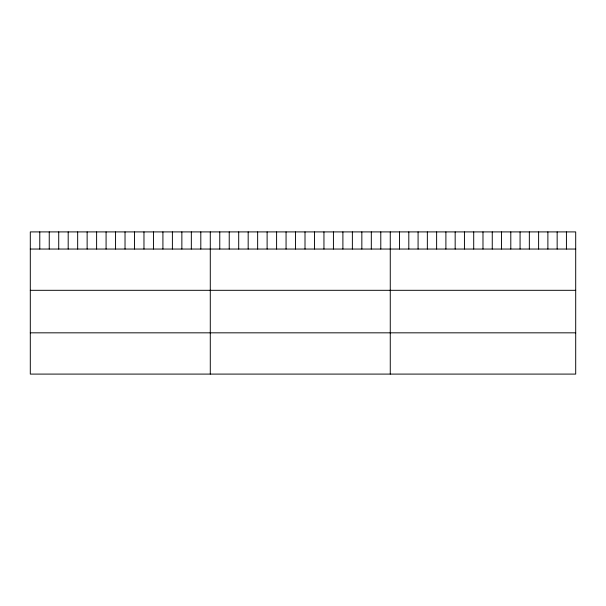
<?xml version="1.0" encoding="UTF-8"?>
<svg xmlns="http://www.w3.org/2000/svg" width="606" height="606" viewBox="0 0 606 606"><rect width="100%" height="100%" fill="white"/><g stroke="black" fill="none" stroke-linecap="round" stroke-linejoin="round"><path stroke-width="0.91" d="M575.7 249.043L575.7 374.091L30.3 374.091L30.3 231.909L575.7 231.909L575.7 249.043L30.3 249.043M30.3 290.312L575.7 290.312M30.3 332.83L575.7 332.83M566.428 231.909L566.428 249.043M557.156 231.909L557.156 249.043M547.885 231.909L547.885 249.043M538.613 231.909L538.613 249.043M529.341 231.909L529.341 249.043M520.069 231.909L520.069 249.043M510.797 231.909L510.797 249.043M501.526 231.909L501.526 249.043M492.254 231.909L492.254 249.043M482.982 231.909L482.982 249.043M473.71 231.909L473.71 249.043M464.438 231.909L464.438 249.043M455.167 231.909L455.167 249.043M445.895 231.909L445.895 249.043M436.623 231.909L436.623 249.043M427.351 231.909L427.351 249.043M418.079 231.909L418.079 249.043M408.808 231.909L408.808 249.043M399.536 231.909L399.536 249.043M390.264 231.909L390.264 374.091M380.788 231.909L380.788 249.043M371.319 231.909L371.319 249.043M361.843 231.909L361.843 249.043M352.374 231.909L352.374 249.043M342.898 231.909L342.898 249.043M333.429 231.909L333.429 249.043M323.952 231.909L323.952 249.043M314.484 231.909L314.484 249.043M305.007 231.909L305.007 249.043M295.539 231.909L295.539 249.043M286.062 231.909L286.062 249.043M276.594 231.909L276.594 249.043M267.117 231.909L267.117 249.043M257.648 231.909L257.648 249.043M248.172 231.909L248.172 249.043M238.703 231.909L238.703 249.043M229.227 231.909L229.227 249.043M219.758 231.909L219.758 249.043M210.282 231.909L210.282 374.091M200.806 231.909L200.806 249.043M191.337 231.909L191.337 249.043M181.861 231.909L181.861 249.043M172.392 231.909L172.392 249.043M162.916 231.909L162.916 249.043M153.447 231.909L153.447 249.043M143.97 231.909L143.97 249.043M134.502 231.909L134.502 249.043M125.025 231.909L125.025 249.043M115.557 231.909L115.557 249.043M106.08 231.909L106.08 249.043M96.612 231.909L96.612 249.043M87.135 231.909L87.135 249.043M77.666 231.909L77.666 249.043M68.19 231.909L68.19 249.043M58.721 231.909L58.721 249.043M49.245 231.909L49.245 249.043M39.776 231.909L39.776 249.043"/></g></svg>
